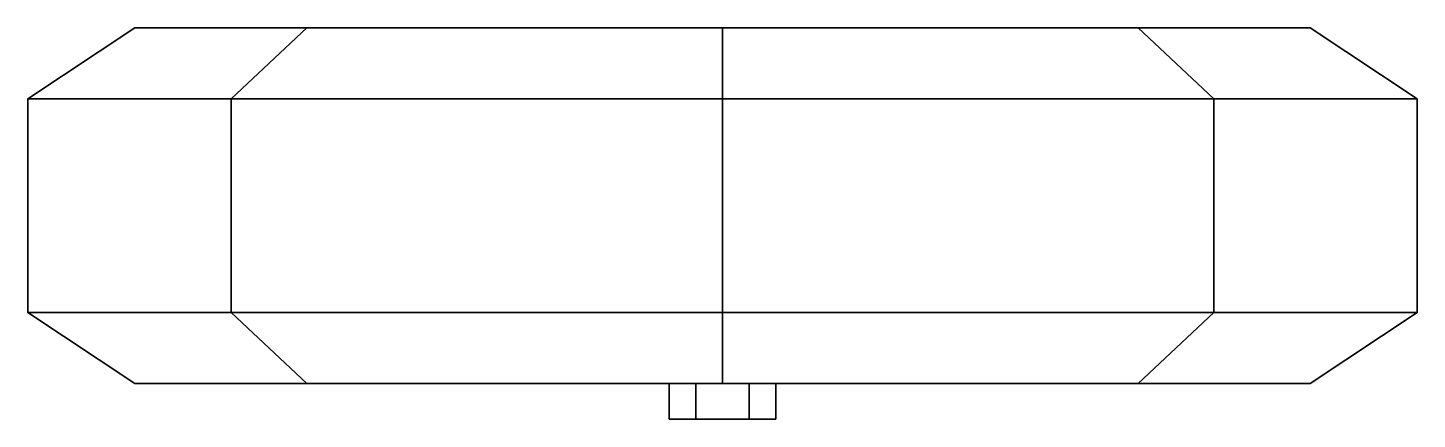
# Model space of a CAD drawing. Extents: x -0.66 to 0.12, y -1.82 to -1.6.
import ezdxf

# ---------------------------------------------------------------- set-up
doc = ezdxf.new("R2010")
doc.units = 0
doc.layers.add('WHEELS', color=2, linetype='CONTINUOUS')

msp = doc.modelspace()

# ---------------------------------------------------------------- linework, layer by layer
at = {"layer": 'WHEELS'}
for points in [[(-0.6, -1.6, 1.02), (-0.50335, -1.6, 0.78665), (-0.54577, -1.64, 0.74423), (-0.66, -1.64, 1.02)], [(-0.50335, -1.6, 1.25335), (-0.6, -1.6, 1.02), (-0.66, -1.64, 1.02), (-0.54577, -1.64, 1.29577)], [(-0.6, -1.6, 1.02), (-0.03665, -1.6, 0.78665), (-0.27, -1.6, 0.69), (-0.50335, -1.6, 0.78665)], [(-0.50335, -1.6, 1.25335), (0.06, -1.6, 1.02), (-0.03665, -1.6, 0.78665), (-0.6, -1.6, 1.02)], [(-0.27, -1.6, 1.35), (-0.50335, -1.6, 1.25335), (-0.54577, -1.64, 1.29577), (-0.27, -1.64, 1.41)], [(-0.50335, -1.6, 0.78665), (-0.27, -1.6, 0.69), (-0.27, -1.64, 0.63), (-0.54577, -1.64, 0.74423)], [(-0.27, -1.6, 1.35), (-0.03665, -1.6, 1.25335), (0.06, -1.6, 1.02), (-0.50335, -1.6, 1.25335)], [(-0.03665, -1.6, 1.25335), (-0.27, -1.6, 1.35), (-0.27, -1.64, 1.41), (0.00577, -1.64, 1.29577)], [(-0.27, -1.6, 0.69), (-0.03665, -1.6, 0.78665), (0.00577, -1.64, 0.74423), (-0.27, -1.64, 0.63)], [(-0.03665, -1.6, 0.78665), (0.06, -1.6, 1.02), (0.12, -1.64, 1.02), (0.00577, -1.64, 0.74423)], [(0.06, -1.6, 1.02), (-0.03665, -1.6, 1.25335), (0.00577, -1.64, 1.29577), (0.12, -1.64, 1.02)], [(-0.54577, -1.76, 0.74423), (-0.66, -1.76, 1.02), (-0.66, -1.64, 1.02), (-0.54577, -1.64, 0.74423)], [(-0.66, -1.76, 1.02), (-0.54577, -1.76, 1.29577), (-0.54577, -1.64, 1.29577), (-0.66, -1.64, 1.02)], [(-0.54577, -1.76, 1.29577), (-0.27, -1.76, 1.41), (-0.27, -1.64, 1.41), (-0.54577, -1.64, 1.29577)], [(-0.27, -1.76, 0.63), (-0.54577, -1.76, 0.74423), (-0.54577, -1.64, 0.74423), (-0.27, -1.64, 0.63)], [(-0.27, -1.76, 1.41), (0.00577, -1.76, 1.29577), (0.00577, -1.64, 1.29577), (-0.27, -1.64, 1.41)], [(0.00577, -1.76, 0.74423), (-0.27, -1.76, 0.63), (-0.27, -1.64, 0.63), (0.00577, -1.64, 0.74423)], [(0.12, -1.76, 1.02), (0.00577, -1.76, 0.74423), (0.00577, -1.64, 0.74423), (0.12, -1.64, 1.02)], [(0.00577, -1.76, 1.29577), (0.12, -1.76, 1.02), (0.12, -1.64, 1.02), (0.00577, -1.64, 1.29577)], [(-0.50335, -1.8, 0.78665), (-0.6, -1.8, 1.02), (-0.66, -1.76, 1.02), (-0.54577, -1.76, 0.74423)], [(-0.6, -1.8, 1.02), (-0.50335, -1.8, 1.25335), (-0.54577, -1.76, 1.29577), (-0.66, -1.76, 1.02)], [(-0.50335, -1.8, 1.25335), (-0.27, -1.8, 1.35), (-0.27, -1.76, 1.41), (-0.54577, -1.76, 1.29577)], [(-0.27, -1.8, 0.69), (-0.50335, -1.8, 0.78665), (-0.54577, -1.76, 0.74423), (-0.27, -1.76, 0.63)], [(-0.27, -1.8, 1.35), (-0.03665, -1.8, 1.25335), (0.00577, -1.76, 1.29577), (-0.27, -1.76, 1.41)], [(-0.03665, -1.8, 0.78665), (-0.27, -1.8, 0.69), (-0.27, -1.76, 0.63), (0.00577, -1.76, 0.74423)], [(0.06, -1.8, 1.02), (-0.03665, -1.8, 0.78665), (0.00577, -1.76, 0.74423), (0.12, -1.76, 1.02)], [(-0.03665, -1.8, 1.25335), (0.06, -1.8, 1.02), (0.12, -1.76, 1.02), (0.00577, -1.76, 1.29577)], [(-0.03665, -1.8, 0.78665), (-0.6, -1.8, 1.02), (-0.50335, -1.8, 0.78665), (-0.27, -1.8, 0.69)], [(0.06, -1.8, 1.02), (-0.50335, -1.8, 1.25335), (-0.6, -1.8, 1.02), (-0.03665, -1.8, 0.78665)], [(-0.03665, -1.8, 1.25335), (-0.27, -1.8, 1.35), (-0.50335, -1.8, 1.25335), (0.06, -1.8, 1.02)], [(-0.285, -1.82, 0.99402), (-0.3, -1.82, 1.02), (-0.3, -1.8, 1.02), (-0.285, -1.8, 0.99402)], [(-0.3, -1.82, 1.02), (-0.285, -1.82, 1.04598), (-0.285, -1.8, 1.04598), (-0.3, -1.8, 1.02)], [(-0.255, -1.82, 0.99402), (-0.285, -1.82, 0.99402), (-0.285, -1.8, 0.99402), (-0.255, -1.8, 0.99402)], [(-0.285, -1.82, 1.04598), (-0.255, -1.82, 1.04598), (-0.255, -1.8, 1.04598), (-0.285, -1.8, 1.04598)], [(-0.24, -1.82, 1.02), (-0.255, -1.82, 0.99402), (-0.255, -1.8, 0.99402), (-0.24, -1.8, 1.02)], [(-0.255, -1.82, 1.04598), (-0.24, -1.82, 1.02), (-0.24, -1.8, 1.02), (-0.255, -1.8, 1.04598)], [(-0.24, -1.82, 1.02), (-0.3, -1.82, 1.02), (-0.285, -1.82, 0.99402), (-0.255, -1.82, 0.99402)], [(-0.255, -1.82, 1.04598), (-0.285, -1.82, 1.04598), (-0.3, -1.82, 1.02), (-0.24, -1.82, 1.02)]]:
    msp.add_3dface(points, dxfattribs=at)

doc.saveas('drawing.dxf')
